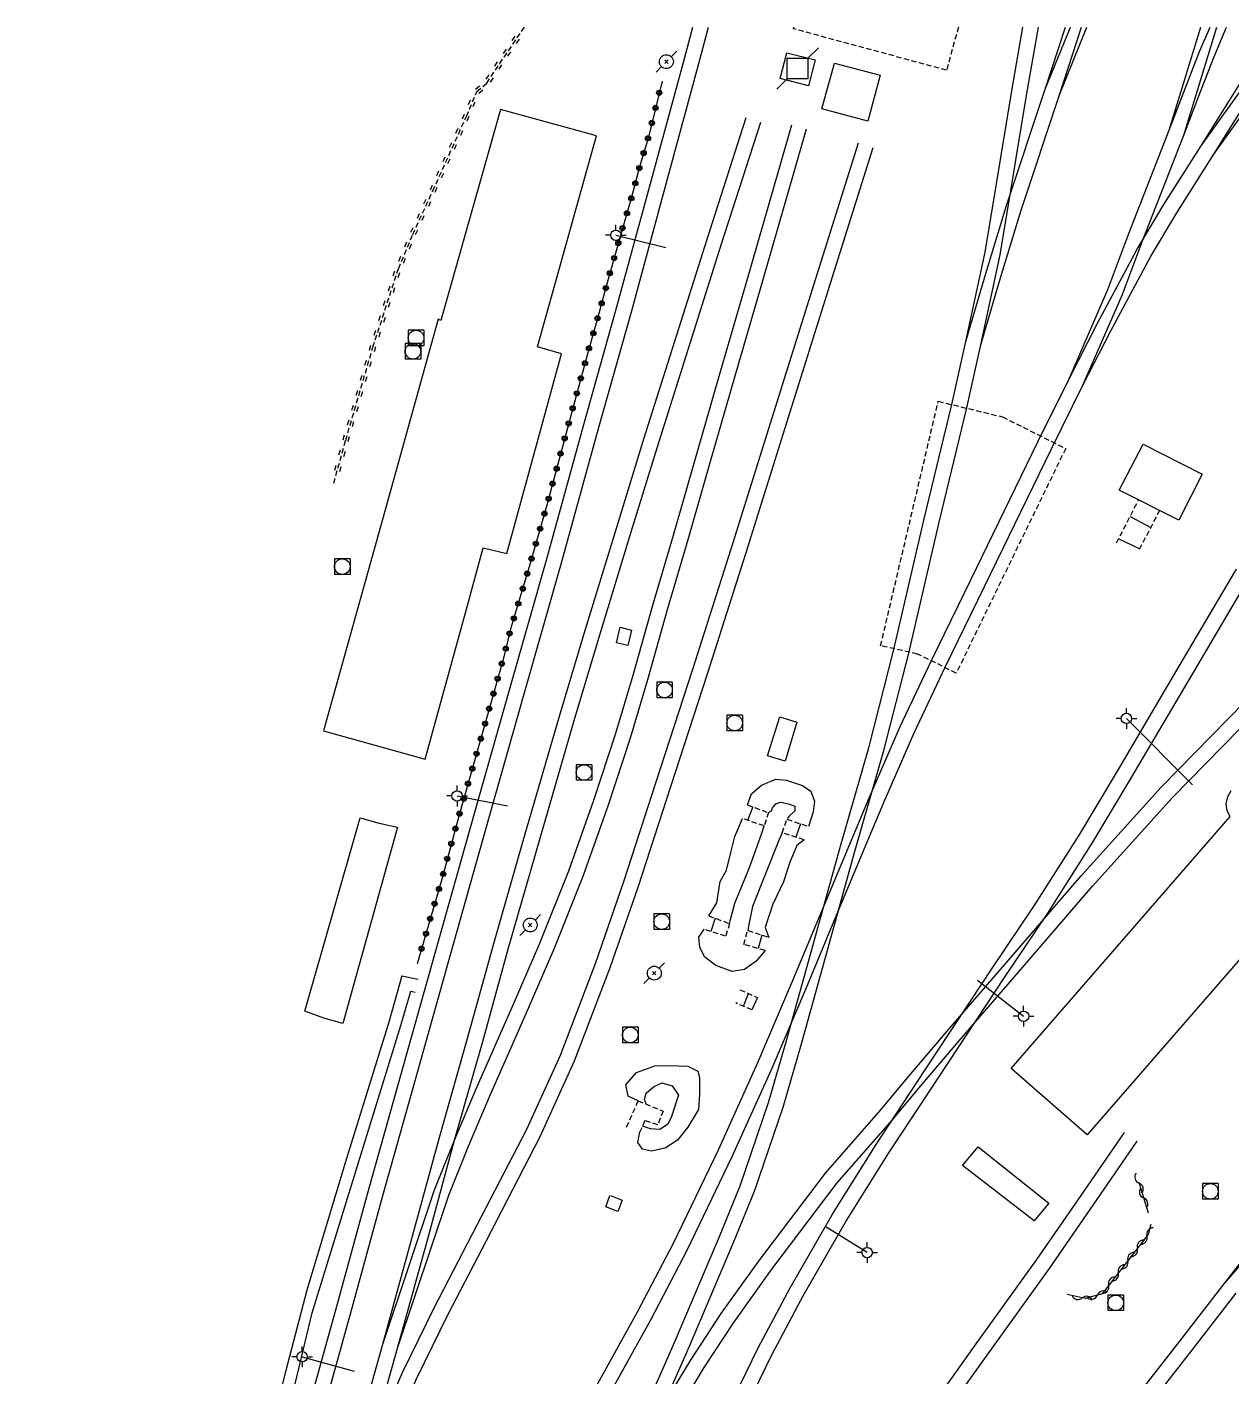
# Model space of a CAD drawing. Header units: millimetres. Extents: x 161000 to 162000, y 122000 to 123000.
# Drawn here: x 161218.2 to 161334.1, y 122870.1 to 123000 of the extents above; entities that cross this region are included whole.
import ezdxf

# ---------------------------------------------------------------- set-up
doc = ezdxf.new("R2010")
doc.units = ezdxf.units.MM
doc.linetypes.add('DASHED', pattern=[0.75, 0.5, -0.25])
doc.layers.get('0').update_dxf_attribs({"linetype": 'CONTINUOUS'})
for name, color, linetype in [('W0017', 7, 'CONTINUOUS'), ('W0104', 1, 'CONTINUOUS'), ('W0105', 7, 'CONTINUOUS'), ('W0112', 1, 'DASHED'), ('W0211', 2, 'CONTINUOUS'), ('W0214', 2, 'CONTINUOUS'), ('W0220', 5, 'DASHED'), ('W0310', 3, 'CONTINUOUS'), ('W0323', 7, 'CONTINUOUS'), ('W0420', 7, 'CONTINUOUS'), ('W0473', 7, 'CONTINUOUS'), ('W0600', 7, 'CONTINUOUS'), ('W0610', 7, 'CONTINUOUS'), ('W0611', 7, 'CONTINUOUS'), ('W0700', 7, 'CONTINUOUS')]:
    doc.layers.add(name, color=color, linetype=linetype)

# ---------------------------------------------------------------- blocks, each defined once
blk = doc.blocks.new('T600')
for p, q in [((0.999999, 0.999999), (1.999998, 1.999998)), ((-0.999999, 0.999999), (0.999999, 0.999999)), ((-0.999999, -0.999999), (-0.999999, 0.999999)), ((0.999999, 0.999999), (0.999999, -0.999999)), ((-0.999999, -0.999999), (-1.999998, -1.999998)), ((0.999999, -0.999999), (-0.999999, -0.999999))]:
    blk.add_line(p, q)
blk = doc.blocks.new('T610')
for p, q in [((-0.500001, 0), (-1.000002, 0)), ((0, 0.500001), (0, 1.000002)), ((0.500001, 0), (1.000002, 0)), ((0, -0.500001), (0, -1.000002))]:
    blk.add_line(p, q)
blk.add_ellipse((0, 0), major_axis=(-0.353554, 0.353554), ratio=1, start_param=3.926990817, end_param=10.2101761242)
blk = doc.blocks.new('T473')
for p, q in [((-0.166667, 0.166667), (0.166667, -0.166667)), ((-0.166667, -0.166667), (0.166667, 0.166667)), ((0.500001, 0.500001), (1.000002, 1.000002)), ((-1.000002, -1.000002), (-0.500001, -0.500001))]:
    blk.add_line(p, q)
blk.add_ellipse((0, 0), major_axis=(0.471405, 0.471405), ratio=1, start_param=5.4977871438, end_param=11.780972451)
blk = doc.blocks.new('T420')
for p, q in [((0.75, 0.75), (-0.75, 0.75)), ((-0.75, 0.75), (-0.75, -0.75)), ((0.75, 0.75), (0.75, -0.75)), ((0.75, -0.75), (-0.75, -0.75))]:
    blk.add_line(p, q)
blk.add_ellipse((0, 0), major_axis=(-0.53, 0.53), ratio=1, start_param=3.926991, end_param=10.210176)
blk = doc.blocks.new('t323o')
at = {"color": 0, "linetype": 'Continuous'}
for radius in [0.25, 0.15]:
    blk.add_circle((0, 0), radius, dxfattribs=at)
blk = doc.blocks.new('t310o')
at = {"color": 0, "linetype": 'Continuous'}
for centre, start, end in [((-0.5, 0.38), 216.8699, 323.1304), ((0.5, -0.37), 36.8699, 143.1303)]:
    blk.add_arc(centre, 0.625, start, end, dxfattribs=at)
blk = doc.blocks.new('t220o')
at = {"color": 0, "linetype": 'Continuous'}
for p, q in [((-0.25, 0.25), (0.25, 0.25)), ((-0.25, -0.25), (0.25, -0.25))]:
    blk.add_line(p, q, dxfattribs=at)

msp = doc.modelspace()

# ---------------------------------------------------------------- linework, layer by layer
at = {"layer": 'W0017'}
for points in [[(161254.29, 122908.68), (161253.04, 122904.23), (161248.81, 122890.69), (161245.14, 122878.44), (161243.12, 122870.7), (161240.24, 122859.54), (161235.99, 122844.32), (161232.6, 122831.64), (161229.57, 122819.77), (161226.34, 122807.86), (161223.49, 122797.08), (161221.49, 122788.72), (161218.19, 122775.61)], [(161254.29, 122908.68), (161255.84, 122908.37)], [(161219.43, 122775.22), (161222.08, 122784.96), (161225.3, 122798.5), (161227.61, 122807.53), (161230.75, 122819.47), (161233.81, 122831.35), (161237.91, 122846.53), (161242, 122860.98), (161245.63, 122876.25), (161249.99, 122890.3), (161254.18, 122903.9), (161255.15, 122907.22), (161255.57, 122907.13)]]:
    msp.add_lwpolyline(points, dxfattribs=at)
at = {"layer": 'W0104'}
for points in [[(161299.15, 122990.93), (161294.72, 122992.14), (161295.93, 122996.53), (161300.33, 122995.38), (161299.15, 122990.93)], [(161262.12, 122949.88), (161264.4, 122949.32), (161269.65, 122968.54), (161267.33, 122969.23), (161273.01, 122989.52), (161263.78, 122992.07), (161258.02, 122971.76), (161257.78, 122971.88), (161252.42, 122952.62), (161246.74, 122932.27), (161256.51, 122929.54), (161260.49, 122943.99)], [(161323.34, 122955.42), (161325.65, 122959.86), (161331.34, 122956.98), (161329.08, 122952.55), (161323.34, 122955.42)], [(161290.67, 122933.61), (161292.32, 122933.09), (161291.19, 122929.34), (161289.47, 122929.85), (161290.67, 122933.61)], [(161244.95, 122905.3), (161250.28, 122923.9), (161252.1, 122923.39), (161253.86, 122922.99), (161248.59, 122904.09), (161246.78, 122904.61)], [(161309.78, 122892.23), (161316.56, 122886.82), (161315.17, 122885.11), (161308.26, 122890.43)]]:
    msp.add_lwpolyline(points, close=True, dxfattribs=at)
msp.add_lwpolyline([(161342.91, 122919.43), (161320.27, 122893.39), (161312.94, 122899.78), (161334.04, 122924.01), (161333.74, 122924.57), (161333.65, 122925.25), (161333.8, 122925.95), (161334.14, 122926.54)], dxfattribs=at)
at = {"layer": 'W0105'}
for points in [[(161324.39, 122952.88), (161326.38, 122951.85)], [(161325.29, 122949.77), (161323.29, 122950.74)], [(161288.07, 122924.95), (161287.57, 122923.65)], [(161292.65, 122923.32), (161292.21, 122922.04)], [(161284.44, 122914.23), (161284.04, 122912.96)], [(161288.95, 122912.61), (161288.58, 122911.31)], [(161287.17, 122905.76), (161287.66, 122906.98)], [(161288.51, 122906.6), (161287.98, 122905.41)]]:
    msp.add_lwpolyline(points, dxfattribs=at)
at = {"layer": 'W0112'}
for points in [[(161307.86, 123000), (161306.73, 122995.84), (161291.97, 122999.83), (161292.02, 123000)], [(161323.09, 122950.35), (161325.21, 122954.49)], [(161327.24, 122953.48), (161325.15, 122949.5)], [(161287.55, 122925.13), (161289.58, 122924.4), (161289.16, 122923.12), (161287.09, 122923.82)], [(161293.02, 122921.79), (161290.9, 122922.45), (161291.36, 122923.75), (161293.44, 122923.05)], [(161283.83, 122914.46), (161285.83, 122913.72), (161285.45, 122912.51), (161283.38, 122913.17)], [(161289.25, 122911.12), (161287.2, 122911.71), (161287.58, 122913.06), (161289.6, 122912.39)], [(161286.83, 122907.34), (161288.51, 122906.6)], [(161287.98, 122905.41), (161286.42, 122906.09)], [(161275.92, 122894.14), (161277.03, 122896.65), (161279.43, 122895.68), (161278.93, 122894.36), (161277.67, 122894.76), (161277.2, 122893.68)]]:
    msp.add_lwpolyline(points, dxfattribs=at)
msp.add_lwpolyline([(161318.19, 122959.44), (161307.66, 122937.82), (161303.93, 122939.66), (161300.37, 122940.45), (161305.92, 122963.98), (161312.1, 122962.48)], close=True, dxfattribs=at)
at = {"layer": 'W0211'}
for points in [[(161289.58, 122924.4), (161289.87, 122924.57), (161289.96, 122924.85), (161290.27, 122925.25), (161290.74, 122925.41), (161291.51, 122925.24), (161292.11, 122925.01), (161292.13, 122924.57), (161291.55, 122924.03), (161291.4, 122923.82)], [(161285.83, 122913.72), (161285.9, 122913.98), (161286.34, 122915.68), (161287.76, 122919.12), (161288.94, 122922.43), (161289.16, 122923.12)], [(161290.9, 122922.45), (161290.62, 122921.8), (161288.04, 122915.36), (161287.64, 122913.46), (161287.58, 122913.06)], [(161277.81, 122896.33), (161277.64, 122896.8), (161277.79, 122897.41), (161278.5, 122898), (161279.32, 122898.38), (161280.3, 122898.11), (161280.9, 122897.19), (161280.2, 122895.05), (161279.84, 122894.38), (161279.11, 122893.89), (161278.22, 122893.97), (161277.44, 122894.23)]]:
    msp.add_lwpolyline(points, dxfattribs=at)
at = {"layer": 'W0214'}
for points in [[(161287.55, 122925.13), (161287.94, 122926.21), (161288.91, 122927.05), (161290.29, 122927.6), (161291.32, 122927.53), (161292.85, 122927.01), (161293.66, 122926.45), (161294.01, 122925.51), (161293.87, 122924.48), (161293.44, 122923.05)], [(161283.83, 122914.46), (161284.59, 122915.72), (161284.92, 122917.77), (161285.54, 122918.86), (161285.94, 122920.57), (161286.35, 122922.09), (161287.09, 122923.82)], [(161293.02, 122921.79), (161292.3, 122921.23), (161291.62, 122919.62), (161291.02, 122917.73), (161290.01, 122915.59), (161289.47, 122914.05), (161289.27, 122913.34), (161289.6, 122912.39)], [(161289.25, 122911.12), (161288.4, 122910.1), (161287.27, 122909.31), (161286.08, 122909.1), (161284.5, 122909.68), (161283.45, 122910.47), (161282.97, 122911.42), (161282.88, 122912.42), (161283.38, 122913.17)], [(161277.04, 122896.65), (161276.07, 122897.1), (161275.84, 122898.2), (161276.88, 122899.39), (161278.64, 122900.03), (161279.94, 122900.07), (161281.8, 122900.01), (161282.79, 122899.51), (161282.95, 122898.9), (161282.95, 122897.3), (161282.85, 122895.83), (161281.81, 122894.13), (161280.82, 122892.89), (161279.64, 122892.11), (161278.33, 122891.81), (161277.46, 122892.02), (161277.01, 122892.64), (161277.18, 122893.68)]]:
    msp.add_lwpolyline(points, dxfattribs=at)
at = {"layer": 'W0220'}
msp.add_lwpolyline([(161247.73, 122956.1), (161248.87, 122960.22), (161251.49, 122969.18), (161253.94, 122976.74), (161255.33, 122980.04), (161257.26, 122984.23), (161260.49, 122991.4), (161261.49, 122993.8), (161262.45, 122994.6), (161263.7, 122996.48), (161266.1, 123000)], dxfattribs=at)
at = {"layer": 'W0310'}
for points in [[(161325.22, 122888.83), (161326.12, 122885.87)], [(161326.4, 122884.77), (161326.13, 122883.8), (161321.69, 122878.1), (161320.07, 122877.65), (161318.33, 122878.02)]]:
    msp.add_lwpolyline(points, dxfattribs=at)
at = {"layer": 'W0323'}
msp.add_lwpolyline([(161279.33, 122994.79), (161278.01, 122989.4), (161277.17, 122986.55), (161276.4, 122983.62), (161275.54, 122980.72), (161274.74, 122977.88), (161273.93, 122974.93), (161273.12, 122971.96), (161272.28, 122969), (161271.48, 122966.06), (161269.86, 122960.07), (161268.24, 122953.99), (161266.55, 122948.05), (161264.78, 122942.17), (161264.02, 122939.14), (161262.37, 122933.23), (161259.76, 122924.04), (161258.15, 122918.09), (161255.76, 122909.85)], dxfattribs=at)
at = {"layer": 'W0420'}
msp.add_lwpolyline([(161276.04, 122940.49), (161274.93, 122940.73), (161275.3, 122942.25), (161276.39, 122941.96), (161276.04, 122940.49)], close=True, dxfattribs=at)
msp.add_lwpolyline([(161274.37, 122887.54), (161275.48, 122887.11), (161275.07, 122886.01), (161273.91, 122886.47), (161274.31, 122887.56)], dxfattribs=at)
at = {"layer": 'W0600'}
msp.add_lwpolyline([(161290.71, 122995.03), (161291.33, 122997.52), (161294.06, 122996.84), (161293.44, 122994.35), (161290.71, 122995.03)], close=True, dxfattribs=at)
at = {"layer": 'W0611'}
for points in [[(161274.89, 122979.96), (161279.71, 122978.77)], [(161324.04, 122933.46), (161330.39, 122927.07)], [(161259.6, 122926), (161264.45, 122925.04)], [(161309.7, 122908.26), (161314.14, 122904.8)], [(161299.08, 122882.06), (161295.02, 122884.57)], [(161244.68, 122872.03), (161249.7, 122870.63)]]:
    msp.add_lwpolyline(points, dxfattribs=at)
at = {"layer": 'W0700'}
for points in [[(161244.72, 122864.99), (161248.17, 122877.49), (161251, 122887.8), (161254.4, 122899.92), (161257.87, 122912.25), (161261.29, 122924.45), (161264.7, 122936.45), (161268.23, 122948.83), (161271.8, 122961.75), (161275.02, 122973.2), (161278.02, 122984.22), (161281.35, 122996.5), (161282.29, 123000)], [(161246.14, 122864.6), (161249.59, 122877.1), (161252.42, 122887.41), (161255.82, 122899.52), (161259.29, 122911.85), (161262.71, 122924.05), (161266.12, 122936.04), (161269.65, 122948.43), (161273.22, 122961.36), (161276.44, 122972.81), (161279.44, 122983.84), (161282.77, 122996.12), (161283.81, 123000)], [(161272.8, 122868.83), (161276.98, 122876.36), (161280.44, 122882.96), (161284.75, 122891.93), (161288.54, 122900.35), (161291.8, 122907.96), (161294.94, 122915.47), (161299.3, 122925.89), (161302.27, 122932.67), (161305.26, 122939.02), (161309.05, 122946.79), (161315.5, 122960.07), (161318.52, 122966.15), (161322.26, 122974.74), (161324.27, 122980.12), (161328.17, 122990.07), (161331.2, 123000)], [(161274.08, 122868.09), (161278.28, 122875.66), (161281.75, 122882.3), (161286.08, 122891.31), (161289.89, 122899.75), (161293.16, 122907.39), (161296.3, 122914.9), (161300.65, 122925.31), (161303.61, 122932.06), (161306.58, 122938.38), (161310.38, 122946.15), (161316.82, 122959.42), (161319.85, 122965.52), (161323.63, 122974.18), (161325.65, 122979.59), (161329.56, 122989.58), (161332.74, 123000)], [(161276.65, 122864.59), (161280.61, 122873.64), (161284.86, 122883.59), (161286.86, 122888.48), (161289.58, 122896.49), (161291.34, 122902.56), (161294, 122912.14), (161296.45, 122920.95), (161299.26, 122930.76), (161301.66, 122940.08), (161304.57, 122952.68), (161307.23, 122963.68), (161308.58, 122969.73), (161310.43, 122978.34), (161311.49, 122984.72), (161312.98, 122993.66), (161314.07, 123000)], [(161278, 122864), (161281.97, 122873.05), (161286.21, 122883.02), (161288.24, 122887.97), (161290.98, 122896.04), (161292.76, 122902.16), (161295.41, 122911.74), (161297.86, 122920.55), (161300.68, 122930.37), (161303.09, 122939.73), (161306, 122952.34), (161308.66, 122963.35), (161310.02, 122969.41), (161311.88, 122978.07), (161312.95, 122984.47), (161314.43, 122993.41), (161315.56, 123000)], [(161316.23, 122994.01), (161318.17, 123000)], [(161316.23, 122994.01), (161318.65, 123000)], [(161317.6, 122993.46), (161319.71, 123000)], [(161317.6, 122993.46), (161320.24, 123000)], [(161318.52, 122966.15), (161321.22, 122971.44), (161325.07, 122978.61), (161327.64, 122982.91), (161331.23, 122988.56), (161335.19, 122994.88), (161338.08, 123000)], [(161319.85, 122965.52), (161322.53, 122970.76), (161326.35, 122977.88), (161328.9, 122982.13), (161332.47, 122987.77), (161336.45, 122994.12), (161339.77, 123000)], [(161328.17, 122990.07), (161329.77, 122994.24), (161331.08, 122997.64), (161332.09, 123000)], [(161329.56, 122989.58), (161331.14, 122993.71), (161332.44, 122997.08), (161333.69, 123000)], [(161331.23, 122988.56), (161335.72, 122994.81), (161339.46, 122999.72), (161339.68, 123000)], [(161332.47, 122987.77), (161336.9, 122993.93), (161340.64, 122998.83), (161341.52, 123000)], [(161333.46, 122879.06), (161341.16, 122887.91), (161348.86, 122895.97), (161354.14, 122901.49), (161361.09, 122908.79), (161368.1, 122916.21), (161374.97, 122923.32), (161381.65, 122930.08), (161387.77, 122936.12), (161394.18, 122942.27), (161401.31, 122948.88), (161407.86, 122954.64), (161414.11, 122959.94), (161421.55, 122966.1), (161433.67, 122976.12), (161442.45, 122983.38), (161451.88, 122991.29), (161462.41, 123000)], [(161308.58, 122969.73), (161310.5, 122976.28), (161312.49, 122982.82), (161316.23, 122994.01)], [(161310.02, 122969.41), (161311.91, 122975.86), (161313.9, 122982.37), (161317.6, 122993.46)], [(161249.75, 122863.65), (161252.45, 122873.24), (161255.35, 122883.77), (161257.92, 122893.26), (161260.64, 122902.78), (161263.14, 122911.79), (161266.16, 122922.35), (161269.45, 122933.67), (161271.84, 122941.63), (161275.09, 122952.28), (161277.62, 122960.46), (161283.66, 122979.57), (161287.44, 122991.3)], [(161251.17, 122863.25), (161253.86, 122872.85), (161256.77, 122883.38), (161259.34, 122892.87), (161262.06, 122902.38), (161264.56, 122911.39), (161267.58, 122921.94), (161270.86, 122933.26), (161273.25, 122941.2), (161276.5, 122951.85), (161279.03, 122960.02), (161285.06, 122979.12), (161288.85, 122990.85)], [(161252.45, 122873.24), (161257.41, 122888.08), (161259.34, 122892.87), (161261.44, 122897.8), (161265.12, 122906.18), (161267.57, 122911.84), (161270.36, 122918.8), (161272.77, 122925.61), (161274.88, 122932.05), (161276.55, 122937.61), (161278.45, 122944.35), (161280.42, 122951.11), (161282.63, 122958.71), (161284.96, 122966.85), (161287.42, 122975.33), (161289.13, 122981.23), (161290.63, 122986.46), (161291.83, 122990.6)], [(161253.86, 122872.85), (161258.79, 122887.57), (161260.7, 122892.3), (161262.79, 122897.22), (161266.47, 122905.59), (161268.93, 122911.28), (161271.73, 122918.28), (161274.16, 122925.14), (161276.28, 122931.6), (161277.96, 122937.2), (161279.86, 122943.95), (161281.84, 122950.69), (161284.04, 122958.3), (161286.38, 122966.44), (161288.83, 122974.92), (161290.54, 122980.82), (161292.04, 122986.05), (161293.24, 122990.19)], [(161243.85, 122843.76), (161247.24, 122853.34), (161249.58, 122859.46), (161251.24, 122863.35), (161254.35, 122870.53), (161257.42, 122876.79), (161261.09, 122883.85), (161266.32, 122893.92), (161269.54, 122901.07), (161272.93, 122909.89), (161275.66, 122917.77), (161278.76, 122927.36), (161282.3, 122938.2), (161286.03, 122949.87), (161289.94, 122962.38), (161294.14, 122975.8), (161298.24, 122988.85)], [(161245.24, 122843.29), (161248.62, 122852.83), (161250.95, 122858.91), (161252.59, 122862.77), (161255.68, 122869.91), (161258.73, 122876.13), (161262.39, 122883.17), (161267.64, 122893.28), (161270.9, 122900.51), (161274.31, 122909.38), (161277.06, 122917.31), (161280.16, 122926.9), (161283.7, 122937.75), (161287.43, 122949.42), (161291.34, 122961.94), (161295.54, 122975.36), (161299.65, 122988.41)], [(161302.94, 122898.83), (161306.78, 122903.35), (161312.72, 122910.24), (161319.67, 122918.3), (161327.4, 122926.85), (161338.66, 122938.34), (161344.59, 122944.43), (161348.81, 122948.77), (161355.76, 122956.76), (161359.9, 122961.85), (161364.88, 122967.96), (161369.1, 122973.74), (161373.89, 122980.77)], [(161304.06, 122897.88), (161307.9, 122902.39), (161313.84, 122909.28), (161320.77, 122917.32), (161328.47, 122925.84), (161339.71, 122937.31), (161345.64, 122943.41), (161349.89, 122947.77), (161356.88, 122955.82), (161361.05, 122960.92), (161366.05, 122967.06), (161370.3, 122972.89), (161375.11, 122979.95)], [(161248.65, 122777.27), (161250.24, 122780.77), (161252.54, 122786.02), (161256.73, 122795.72), (161259.84, 122803.1), (161263.36, 122811.45), (161267.05, 122820.57), (161270.94, 122830.42), (161275.55, 122842.02), (161280.17, 122853.75), (161283.53, 122862.02), (161285.69, 122866.97), (161288.6, 122872.9), (161291.68, 122878.67), (161295.74, 122885.75), (161299.94, 122892.47), (161303.81, 122898.32), (161311.08, 122909.35), (161315.23, 122915.53), (161319.56, 122922.32), (161323.18, 122928.37), (161329.55, 122939.18), (161334.65, 122947.84)], [(161249.99, 122776.66), (161251.58, 122780.17), (161253.89, 122785.44), (161258.08, 122795.14), (161261.19, 122802.53), (161264.72, 122810.89), (161268.41, 122820.03), (161272.31, 122829.87), (161276.92, 122841.48), (161281.54, 122853.21), (161284.89, 122861.45), (161287.03, 122866.35), (161289.91, 122872.23), (161292.96, 122877.96), (161297, 122884.99), (161301.18, 122891.67), (161305.04, 122897.51), (161312.3, 122908.54), (161316.46, 122914.72), (161320.81, 122921.54), (161324.44, 122927.62), (161330.82, 122938.44), (161335.92, 122947.1)], [(161231.93, 122778.34), (161233.3, 122782.01), (161235.4, 122787.46), (161237.74, 122793.12), (161240.84, 122800.11), (161244.02, 122806.72), (161247.6, 122813.56), (161252.1, 122821.61), (161256.87, 122829.75), (161261.93, 122838.13), (161266.06, 122844.88), (161270.47, 122852.25), (161273.36, 122857.22), (161278.03, 122864.99), (161282.13, 122871.78), (161285.03, 122876.18), (161288.7, 122881.34), (161295.06, 122889.71), (161300.39, 122895.8), (161302.94, 122898.83)], [(161233.32, 122777.84), (161234.68, 122781.49), (161236.77, 122786.91), (161239.09, 122792.54), (161242.17, 122799.49), (161245.34, 122806.06), (161248.89, 122812.86), (161253.38, 122820.88), (161258.14, 122828.99), (161263.19, 122837.37), (161267.32, 122844.12), (161271.74, 122851.5), (161274.63, 122856.47), (161279.3, 122864.23), (161283.38, 122870.99), (161286.24, 122875.34), (161289.89, 122880.47), (161296.2, 122888.78), (161301.51, 122894.84), (161304.06, 122897.88)], [(161252.54, 122786.02), (161259.79, 122801), (161263.92, 122808.33), (161269.87, 122817.75), (161274.38, 122824.66), (161277.81, 122829.6), (161282.17, 122835.88), (161287.75, 122843.55), (161296.5, 122855.13), (161305.41, 122867.39), (161309.42, 122873.05), (161315.42, 122881.38), (161319.97, 122887.97), (161323.86, 122893.61)], [(161253.89, 122785.44), (161261.09, 122800.32), (161265.19, 122807.58), (161271.11, 122816.95), (161275.6, 122823.84), (161279.02, 122828.76), (161283.37, 122835.03), (161288.93, 122842.67), (161297.68, 122854.26), (161306.6, 122866.53), (161310.62, 122872.19), (161316.62, 122880.53), (161321.18, 122887.14), (161325.08, 122892.77)], [(161263.24, 122776.77), (161266.78, 122782.01), (161276.57, 122796.49), (161281.14, 122803.37), (161285.88, 122810.31), (161293.76, 122822.08), (161300.31, 122832.71), (161307.5, 122844.39), (161315.89, 122856.38), (161323.01, 122865.64), (161329.18, 122873.54), (161333.46, 122879.06), (161340.67, 122888.32)], [(161264.46, 122775.95), (161268, 122781.19), (161277.79, 122795.67), (161282.35, 122802.54), (161287.12, 122809.49), (161295, 122821.28), (161301.56, 122831.94), (161308.73, 122843.58), (161317.07, 122855.51), (161324.18, 122864.74), (161330.34, 122872.64), (161334.62, 122878.16)]]:
    msp.add_lwpolyline(points, dxfattribs=at)

# ---------------------------------------------------------------- block references
at = {"layer": 'W0220'}
for p, rotation in [((161265.26, 122998.77), 55.67499512021549), ((161264.42, 122997.53), 55.67499512021549), ((161263.57, 122996.29), 56.54215433234122), ((161261.71, 122993.98), 39.9053280838065), ((161262.75, 122995.04), 56.54215433234122), ((161261.02, 122992.67), 67.25624330506675), ((161260.44, 122991.29), 65.75630337154465), ((161259.82, 122989.92), 65.75630337154465), ((161259.21, 122988.56), 65.75630337154465), ((161258.59, 122987.19), 65.75630337154465), ((161257.98, 122985.82), 65.75630337154465), ((161257.36, 122984.45), 65.75630337154465), ((161256.74, 122983.09), 65.23959934450372), ((161256.11, 122981.73), 65.23959934450372), ((161255.48, 122980.37), 65.23959934450372), ((161254.88, 122978.99), 67.11828215599502), ((161254.3, 122977.61), 67.11828215599502), ((161253.76, 122976.21), 72.09629134062666), ((161253.3, 122974.78), 72.09629134062666), ((161252.84, 122973.35), 72.09629134062666), ((161252.38, 122971.92), 72.09629134062666), ((161251.92, 122970.5), 72.09629134062666), ((161251.46, 122969.07), 73.69218012975915), ((161251.04, 122967.63), 73.69218012975915), ((161250.62, 122966.19), 73.69218012975915), ((161250.2, 122964.75), 73.69218012975915), ((161249.78, 122963.31), 73.69218012975915), ((161249.36, 122961.87), 73.69218012975915), ((161248.93, 122960.43), 73.69218012975915), ((161248.53, 122958.99), 74.52776361323086), ((161248.13, 122957.54), 74.52776361323086)]:
    msp.add_blockref('t220o', p, dxfattribs=dict(at, rotation=rotation))
at = {"layer": 'W0310'}
for p, rotation in [((161325.25, 122888.74), 286.9637444974042), ((161325.69, 122887.31), 286.9637444974042), ((161326.01, 122883.65), 232.0840098783295), ((161325.09, 122882.47), 232.0840098783295), ((161324.17, 122881.28), 232.0840098783295), ((161323.25, 122880.1), 232.0840098783295), ((161322.32, 122878.92), 232.0840098783295), ((161319.79, 122877.7), 167.8939930153047), ((161321.24, 122877.97), 195.5897585832001)]:
    msp.add_blockref('t310o', p, dxfattribs=dict(at, rotation=rotation))
at = {"layer": 'W0323'}
for p, rotation in [((161279.06, 122993.67), 256.1915466698089), ((161278.7, 122992.22), 256.1915466698089), ((161278.34, 122990.76), 256.1915466698089), ((161277.98, 122989.3), 253.7159085670968), ((161277.56, 122987.86), 253.7159085670968), ((161277.14, 122986.42), 255.1600608382078), ((161276.76, 122984.97), 255.1600608382078), ((161276.37, 122983.52), 253.6360905814085), ((161275.95, 122982.08), 253.6360905814085), ((161275.52, 122980.65), 254.2732586863517), ((161275.12, 122979.2), 254.2732586863517), ((161274.71, 122977.76), 254.5441675625326), ((161274.31, 122976.31), 254.5441675625326), ((161273.91, 122974.87), 254.6976331034477), ((161273.52, 122973.42), 254.6976331034477), ((161273.12, 122971.97), 254.6976331034477), ((161272.71, 122970.53), 254.2161230063816), ((161272.3, 122969.09), 254.2161230063816), ((161271.91, 122967.64), 254.7300664036899), ((161271.51, 122966.19), 254.7300664036899), ((161271.12, 122964.74), 254.8615335539557), ((161270.73, 122963.3), 254.8615335539557), ((161270.34, 122961.85), 254.8615335539557), ((161269.95, 122960.4), 254.8615335539557), ((161269.56, 122958.95), 255.137793340208), ((161269.18, 122957.5), 255.137793340208), ((161268.79, 122956.05), 255.137793340208), ((161268.41, 122954.6), 255.137793340208), ((161268.01, 122953.16), 254.0648083831148), ((161267.59, 122951.71), 254.0648083831148), ((161267.18, 122950.27), 254.0648083831148), ((161266.77, 122948.83), 254.0648083831148), ((161266.35, 122947.39), 253.2953994351495), ((161265.92, 122945.95), 253.2953994351495), ((161265.49, 122944.52), 253.2953994351495), ((161265.06, 122943.08), 253.2953994351495), ((161264.65, 122941.64), 255.8033768820384), ((161264.28, 122940.18), 255.8033768820384), ((161263.9, 122938.73), 254.4073982648495), ((161263.5, 122937.28), 254.4073982648495), ((161263.1, 122935.84), 254.4073982648495), ((161262.69, 122934.4), 254.4073982648495), ((161262.29, 122932.95), 254.1633089863698), ((161261.88, 122931.51), 254.1633089863698), ((161261.47, 122930.06), 254.1633089863698), ((161261.06, 122928.62), 254.1633089863698), ((161260.65, 122927.18), 254.1633089863698), ((161260.24, 122925.74), 254.1633089863698), ((161259.83, 122924.29), 254.1633089863698), ((161259.44, 122922.85), 254.830427722524), ((161259.04, 122921.4), 254.830427722524), ((161258.65, 122919.95), 254.830427722524), ((161258.26, 122918.5), 254.830427722524), ((161257.85, 122917.06), 253.8598868213986), ((161257.43, 122915.62), 253.8598868213986), ((161257.01, 122914.18), 253.8598868213986), ((161256.6, 122912.74), 253.8598868213986), ((161256.18, 122911.3), 253.8598868213986)]:
    msp.add_blockref('t323o', p, dxfattribs=dict(at, rotation=rotation))
at = {"layer": 'W0420', "rotation": 359.9999899820874}
for p in [(161255.65, 122970.07), (161255.34, 122968.79), (161248.54, 122948.07), (161279.57, 122936.2), (161286.32, 122933.02), (161271.82, 122928.26), (161279.3, 122913.9), (161276.27, 122903), (161332.12, 122887.95), (161323.01, 122877.22)]:
    msp.add_blockref('T420', p, dxfattribs=at)
at = {"layer": 'W0473', "rotation": 359.9999899820874}
for p in [(161279.75, 122996.66), (161266.64, 122913.58), (161278.58, 122908.95)]:
    msp.add_blockref('T473', p, dxfattribs=at)
at = {"layer": 'W0600', "rotation": 359.9999899820874}
msp.add_blockref('T600', (161292.38, 122996.01), dxfattribs=at)
at = {"layer": 'W0610', "rotation": 359.9999899820874}
for p in [(161274.89, 122979.96), (161324.04, 122933.46), (161259.6, 122926), (161314.14, 122904.8), (161299.08, 122882.06), (161244.68, 122872.03)]:
    msp.add_blockref('T610', p, dxfattribs=at)

doc.saveas('drawing.dxf')
